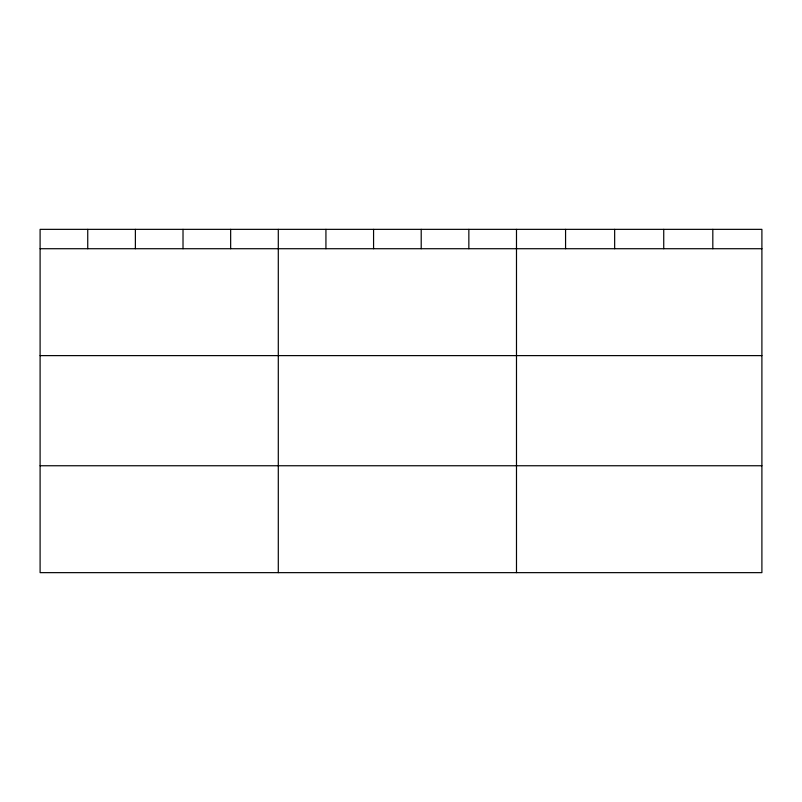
<?xml version="1.0" encoding="UTF-8"?>
<svg xmlns="http://www.w3.org/2000/svg" width="802" height="802" viewBox="0 0 802 802"><rect width="100%" height="100%" fill="white"/><g stroke="black" fill="none" stroke-linecap="round" stroke-linejoin="round"><path stroke-width="1.2" d="M761.9 248.72L761.9 572.648L40.1 572.648L40.1 229.352L761.9 229.352L761.9 248.72L40.1 248.72M40.1 355.617L761.9 355.617M40.1 465.751L761.9 465.751M712.818 229.352L712.818 248.72M663.735 229.352L663.735 248.72M614.653 229.352L614.653 248.72M565.57 229.352L565.57 248.72M516.488 229.352L516.488 572.648M468.849 229.352L468.849 248.72M421.21 229.352L421.21 248.72M373.572 229.352L373.572 248.72M325.933 229.352L325.933 248.72M278.294 229.352L278.294 572.648M230.655 229.352L230.655 248.72M183.016 229.352L183.016 248.72M135.378 229.352L135.378 248.72M87.739 229.352L87.739 248.72"/></g></svg>
